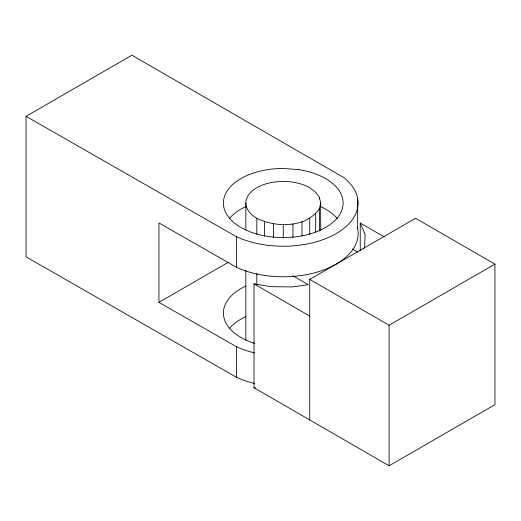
<?xml version="1.0" encoding="UTF-8"?>
<svg xmlns="http://www.w3.org/2000/svg" width="521" height="521" viewBox="0 0 521 521"><rect width="100%" height="100%" fill="white"/><g stroke="black" fill="none" stroke-linecap="round" stroke-linejoin="round"><path stroke-width="0.78" d="M319.412 230.933L319.412 208.615L320.689 203.021L319.412 197.433L315.674 192.223L309.728 187.749A37.421 21.602 0 0 0 256.807 187.749A37.421 21.602 0 0 0 256.807 218.299L256.807 234.242M363.586 249.025L364.667 246.869L365.11 234.463L360.239 223.021L384.049 236.768M256.807 218.299C276.052 227.84 306.218 228.074 319.412 208.615M26.05 116.326L131.891 55.219L343.567 177.433A74.842 43.21 0 0 1 335.088 234.196A74.842 43.21 0 0 1 236.501 236.755L26.05 116.326L26.05 256.873L236.501 377.302A74.842 43.21 0 0 0 254.704 383.508M357.328 227.332A74.842 43.21 0 0 1 320.48 271.07A74.842 43.21 0 0 1 236.501 267.306L158.931 222.923L158.931 302.362L228.4 262.252M309.728 419.952L309.728 279.406L415.569 218.299L494.95 264.127L494.95 404.674L389.109 465.781L254.007 387.735L254.007 283.854L270.861 286.68L292.353 286.934L308.269 284.674L292.763 275.72M309.728 279.406L389.109 325.234L494.95 264.127M254.007 387.735L255.609 388.008M158.931 302.362L236.501 346.745A74.842 43.21 0 0 0 254.704 352.951M352.378 249.031L357.725 252.118M254.007 283.854L309.728 316.071M389.109 325.234L389.109 465.781M360.239 223.021L360.239 250.614M357.653 198.267L357.653 228.817M320.689 203.021L320.689 230.126M319.412 197.433L319.412 199.029M315.674 213.825L315.674 232.158M309.728 218.299L309.728 234.242M301.978 221.731L301.978 236.078M292.958 223.893L292.958 237.439M283.268 224.629L283.268 238.175M273.584 223.893L273.584 237.439M264.557 221.731L264.557 236.078M256.807 273.59L256.807 284.928M245.853 203.021L245.853 229.833M245.853 270.451L245.853 340.317M236.501 236.755L236.501 267.306M236.501 346.745L236.501 377.302M229.715 328.119A59.869 34.568 0 0 1 245.73 316.644M229.188 218.748A59.869 34.568 0 0 1 245.73 206.648M320.812 206.648A59.869 34.568 0 0 1 337.354 218.748M254.762 343.411A59.869 34.568 0 0 1 245.73 286.088M298.767 169.638L283.268 168.459A59.869 34.568 0 0 0 229.006 217.635A59.869 34.568 0 0 0 329.135 225.241A59.869 34.568 0 0 0 298.767 169.638"/></g></svg>
